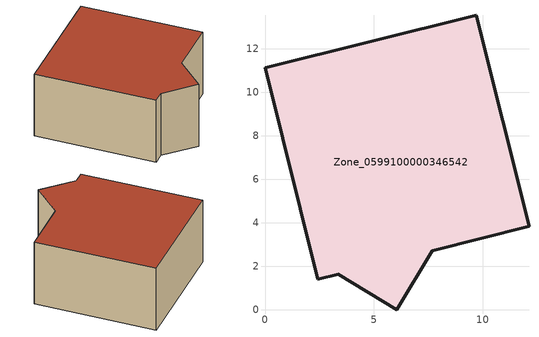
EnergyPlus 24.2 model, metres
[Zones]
Zone_0599100000346542
 floor ground (C_G): 2.42,1.41 0,11.12 9.7,13.54 12.12,3.84 7.67,2.72 6.05,0 3.37,1.64 z0
 wall outside (C_F): 3.37,1.64 6.05,0 7.67,2.72 12.12,3.84 9.7,13.54 0,11.12 2.42,1.41 3.37,1.64 z0:5.7
 roof outside (C_R): 0,11.12 2.42,1.41 3.37,1.64 6.05,0 7.67,2.72 12.12,3.84 9.7,13.54 z5.7
[BUILDING]
Pand.0599100000346542: North Axis=0; Terrain=City; Loads Convergence Tolerance Value=0.04; Temperature Convergence Tolerance Value=0.4; Solar Distribution=FullExterior; Maximum Number of Warmup Days=25; Minimum Number of Warmup Days=1
[Site:Location]
Rotterdam.The.Hague.AP_ZH_NLD Design_Conditions: Latitude=51.96; Longitude=4.45; Time Zone=1; Elevation=-4.5
[SITE:GROUNDTEMPERATURE:BUILDINGSURFACE]
18, 18, 18, 18, 18, 18, 18, 18, 18, 18, 18, 18
[MATERIAL] Thermal Absorptance=0.9; Solar Absorptance=0.7; Visible Absorptance=0.7
Name | Roughness | Thickness | Conductivity | Density | Specific Heat
G.D.1992-2005 | MediumSmooth | 0.15 | 0.06 | 540 | 1210
F.D.1992-2005 | Rough | 0.3 | 0.12 | 1920 | 840
R.D.1992-2005 | MediumRough | 0.2 | 0.08 | 1500 | 1000
[CONSTRUCTION]
C_G: G.D.1992-2005
C_F: F.D.1992-2005
C_R: R.D.1992-2005
[ZONE]
Zone_0599100000346542: Type=1; Multiplier=1; Ceiling Height=Autocalculate; Volume=Autocalculate; Floor Area=autocalculate; Part of Total Floor Area=Yes
[ZONEINFILTRATION:DESIGNFLOWRATE]
Infil_Zone_0599100000346542: Zone or ZoneList or Space or SpaceList=Zone_0599100000346542; Schedule=AlwaysOn; Design Flow Rate Calculation Method=Flow/Area; Flow Rate per Floor Area=0.0021; Constant Term Coefficient=1; Temperature Term Coefficient=0; Velocity Term Coefficient=0; Velocity Squared Term Coefficient=0
[HVACTEMPLATE:ZONE:IDEALLOADSAIRSYSTEM]
Zone_0599100000346542: Maximum Heating Supply Air Temperature=50; Minimum Cooling Supply Air Temperature=13; Maximum Heating Supply Air Humidity Ratio=0.0156; Minimum Cooling Supply Air Humidity Ratio=0.0077; Heating Limit=NoLimit; Cooling Limit=NoLimit; Dehumidification Control Type=ConstantSensibleHeatRatio; Cooling Sensible Heat Ratio=0.7; Dehumidification Setpoint=60; Humidification Control Type=None; Humidification Setpoint=30; Outdoor Air Method=None; Outdoor Air Flow Rate per Person=0.00944; Outdoor Air Flow Rate per Zone Floor Area=0; Outdoor Air Flow Rate per Zone=0; Demand Controlled Ventilation Type=None; Outdoor Air Economizer Type=NoEconomizer; Heat Recovery Type=None; Sensible Heat Recovery Effectiveness=0.7; Latent Heat Recovery Effectiveness=0.65
[ZONECONTROL:THERMOSTAT]
ThermostatControl_Zone_0599100000346542: Zone or ZoneList=Zone_0599100000346542; Control Type Schedule=DualSetpointControlType; Control 1=Thermostat_Zone_0599100000346542; Temperature Difference Between Cutout And Setpoint=0
[THERMOSTATSETPOINT:DUALSETPOINT]
Thermostat_Zone_0599100000346542: Heating Setpoint Temperature Schedule=HeatingSetpoint_Zone_0599100000346542; Cooling Setpoint Temperature Schedule=CoolingSetpoint_Zone_0599100000346542
[SCHEDULE:COMPACT]
HeatingSetpoint_Zone_0599100000346542: Through: 12/31, For: AllDays, Until: 24:00, 21
CoolingSetpoint_Zone_0599100000346542: Through: 12/31, For: AllDays, Until: 24:00, 24
DualSetpointControlType: Through: 12/31, For: AllDays, Until: 24:00, 4
AlwaysOn: Through: 12/31, For: AllDays, Until: 24:00, 1
